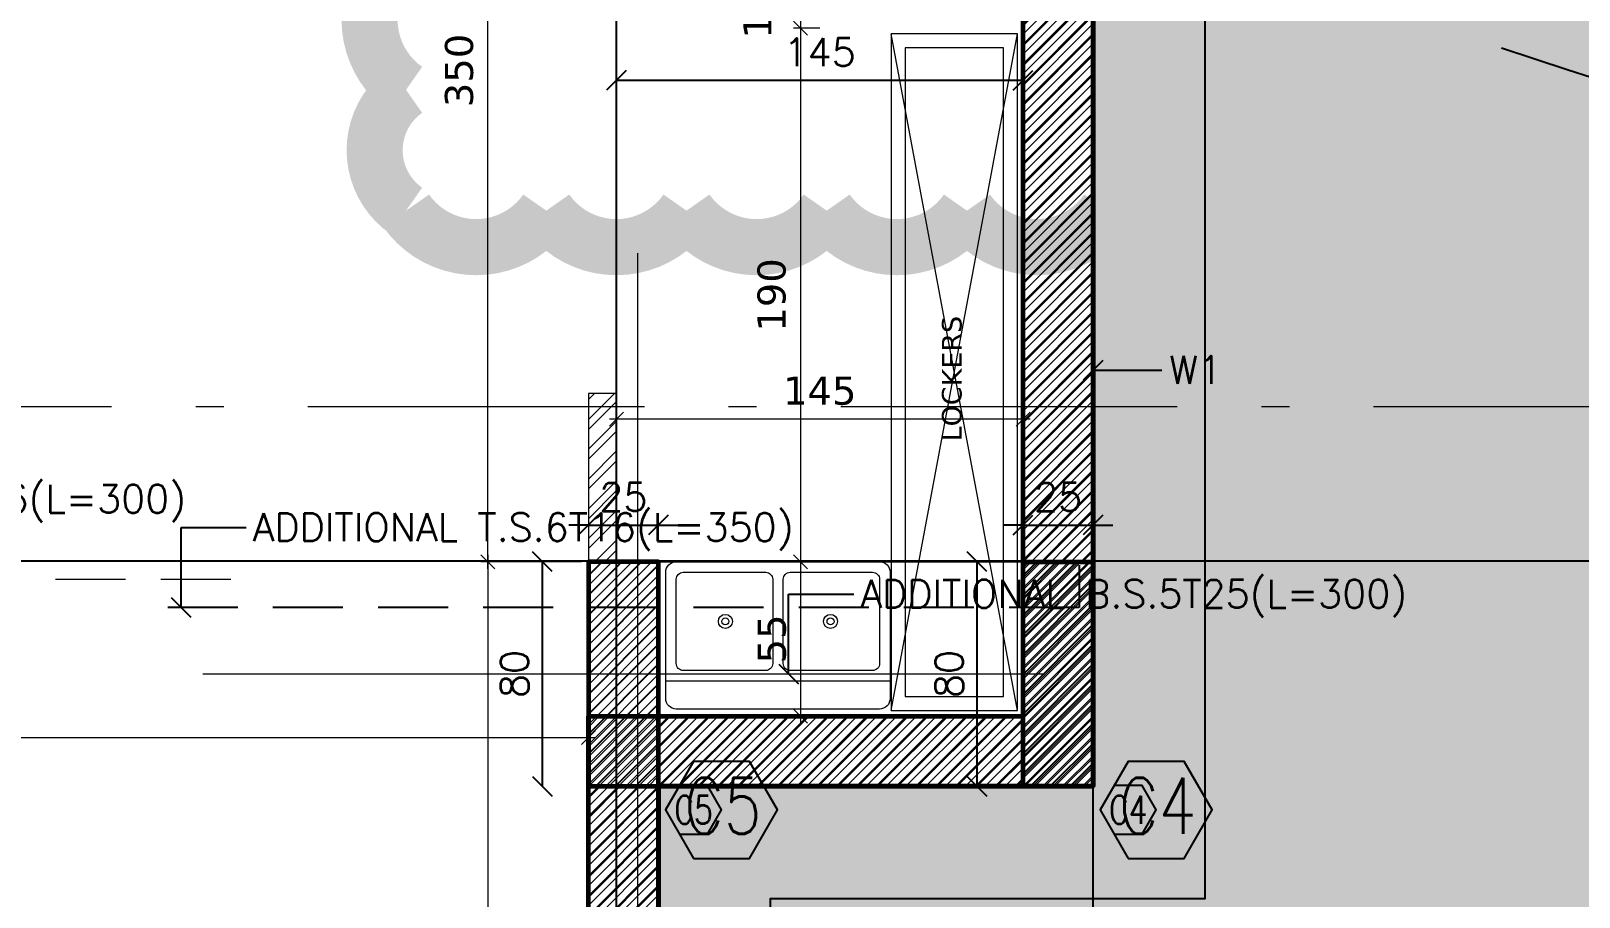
# Model space of a CAD drawing. Header units: inches. Extents: x -48 to 777, y -156 to 510.
# Drawn here: x 603.34 to 608.86, y 241.66 to 244.75 of the extents above; entities that cross this region are included whole.
import ezdxf
from ezdxf.enums import TextEntityAlignment as Align

# ---------------------------------------------------------------- set-up
doc = ezdxf.new("R2010")
doc.units = ezdxf.units.IN
doc.header["$MEASUREMENT"] = 0
doc.set_wipeout_variables(frame=1)
doc.linetypes.add('ACAD_ISO10W100', pattern=[18, 12, -3, 0, -3])
doc.linetypes.add('HIDDEN', pattern=[0.375, 0.25, -0.125])
doc.layers.get('Defpoints').update_dxf_attribs({"lineweight": 5})
for name, color, linetype, lineweight in [('A-AXIS ST', 251, 'ACAD_ISO10W100', 5), ('A-DIM', 9, 'Continuous', 5), ('A-HIDDEN', 254, 'HIDDEN', 5), ('A-LEVELS', 139, 'Continuous', 20), ('A-LIMIT LOT', 235, 'ACAD_ISO10W100', 20), ('A-PILLARS', 1, 'Continuous', 60), ('A-SANITARY', 120, 'Continuous', 5), ('A-TEXT', 50, 'Continuous', 15), ('H-PILLARS', 61, 'Continuous', 5), ('H-WALLS', 51, 'Continuous', 5), ('modificat', 127, 'Continuous', 15), ('str-col-dimension', 6, 'Continuous', 50), ('str-raft-bottom', 1, 'Continuous', 5), ('str-raft-top', 1, 'Continuous', 5)]:
    doc.layers.add(name, color=color, linetype=linetype, lineweight=lineweight)
doc.layers.add('HH-DARK GREY', color=7, linetype='Continuous', lineweight=5, true_color=0x404040)
for name, color, linetype in [('Str-Axes', 8, 'Continuous'), ('str-basement2', 5, 'Continuous'), ('str-col-hatch', 8, 'Continuous'), ('str-COL-TAG-100', 1, 'Continuous'), ('str-COL-TAG-50', 7, 'Continuous'), ('str-columns', 3, 'Continuous'), ('str-raft', 5, 'Continuous'), ('str-slab-top', 1, 'Continuous'), ('str-walls', 5, 'Continuous')]:
    doc.layers.add(name, color=color, linetype=linetype)
doc.styles.add('ROMAN', font='ROMANS.SHX')
doc.styles.add('ROMAND', font='verdana.ttf')
doc.styles.add('ROMANS', font='romans__.ttf', dxfattribs={"height": 0.14})
doc.dimstyles.new('M-1.50', dxfattribs={"dimtxt": 0.1, "dimasz": 0.05, "dimexe": 0.025, "dimexo": 0.025, "dimgap": 0.05, "dimtad": 1, "dimlfac": 100, "dimrnd": 0.5, "dimzin": 9, "dimdsep": 46, "dimtxsty": 'ROMAND', "dimblk": 'OBLIQUE', "dimcen": 1, "dimdle": 0.025, "dimclrd": 256, "dimclre": 256, "dimclrt": 2, "dimadec": 0, "dimazin": 0, "dimtfac": 0.666667, "dimtmove": 2, "dimatfit": 3, "dimfxl": 0.04, "dimtolj": 1, "dimtzin": 5, "dimlwd": -1, "dimlwe": -1, "dimarcsym": 0})
doc.dimstyles.new('structure', dxfattribs={"dimtxt": 0.1, "dimasz": 0.07, "dimexe": 0.18, "dimexo": 1, "dimgap": 0.05, "dimtad": 1, "dimdec": 1, "dimlfac": 100, "dimrnd": 0.5, "dimdsep": 46, "dimtxsty": 'ROMAN', "dimblk1": 'OBLIQUE', "dimblk2": 'OBLIQUE', "dimsah": 1, "dimcen": 0.009, "dimse1": 1, "dimse2": 1, "dimclrd": 4, "dimclre": 9, "dimclrt": 1, "dimadec": 0, "dimazin": 0, "dimtfac": 0.066667, "dimtdec": 1, "dimtix": 1, "dimtmove": 2, "dimatfit": 3, "dimldrblk": 'OBLIQUE', "dimfxl": 0.18, "dimtolj": 1, "dimarcsym": 0})

# ---------------------------------------------------------------- blocks, each defined once
blk = doc.blocks.new('_Oblique')
at = {"color": 0, "linetype": 'ByBlock', "lineweight": -2}
blk.add_line((-0.5, -0.5), (0.5, 0.5), dxfattribs=at)
blk = doc.blocks.new('*D414')
at = {"layer": 'A-DIM', "transparency": 16777216}
for p, q in [((605.3018, 242.8569), (604.9435, 242.8569)), ((604.9685, 242.8819), (604.9685, 228.8319)), ((605.3018, 228.8569), (604.9435, 228.8569))]:
    blk.add_line(p, q, dxfattribs=at)
at = {"layer": 'Defpoints', "color": 0, "transparency": 16777216}
for p in [(605.3268, 242.8569), (604.9685, 228.8569), (605.3268, 228.8569)]:
    blk.add_point(p, dxfattribs=at)
at = {"layer": 'A-DIM', "transparency": 16777216, "xscale": 0.05, "yscale": 0.05, "zscale": 0.05}
for p, rotation in [((604.9685, 242.8569), 90), ((604.9685, 228.8569), 270)]:
    blk.add_blockref('_Oblique', p, dxfattribs=dict(at, rotation=rotation))
at = {"layer": 'A-DIM', "color": 2, "transparency": 16777216, "insert": (604.8665, 235.8569), "char_height": 0.1, "attachment_point": 5, "rotation": 90, "style": 'ROMAND'}
blk.add_mtext('\\A1;1400', dxfattribs=at)
blk = doc.blocks.new('*D439')
at = {"layer": 'A-DIM', "transparency": 16777216}
for p, q in [((605.4268, 243.1819), (605.4268, 243.3895)), ((606.8768, 242.8819), (606.8768, 243.3895)), ((606.9018, 243.3645), (605.4018, 243.3645))]:
    blk.add_line(p, q, dxfattribs=at)
at = {"layer": 'Defpoints', "color": 0, "transparency": 16777216}
for p in [(605.4268, 243.3645), (605.4268, 243.1569), (606.8768, 242.8569)]:
    blk.add_point(p, dxfattribs=at)
at = {"layer": 'A-DIM', "transparency": 16777216, "xscale": 0.05, "yscale": 0.05, "zscale": 0.05, "rotation": 180}
blk.add_blockref('_Oblique', (605.4268, 243.3645), dxfattribs=at)
at = {"layer": 'A-DIM', "transparency": 16777216, "xscale": 0.05, "yscale": 0.05, "zscale": 0.05}
blk.add_blockref('_Oblique', (606.8768, 243.3645), dxfattribs=at)
at = {"layer": 'A-DIM', "color": 2, "transparency": 16777216, "insert": (606.1518, 243.4657), "char_height": 0.1, "attachment_point": 5, "style": 'ROMAND'}
blk.add_mtext('\\A1;145', dxfattribs=at)
blk = doc.blocks.new('LOT 688  TOPOGRAPHIC PLAN')
at = {"layer": 'A-LEVELS', "linetype": 'Continuous'}
blk.add_lwpolyline([(-315976.33391, -27911.15073), (-315976.05686, -27911.14126), (-315975.76695, -27911.17638), (-315974.54739, -27911.42916), (-315973.94458, -27911.41766), (-315973.35501, -27911.29364), (-315972.19755, -27910.89256), (-315971.62067, -27910.70773), (-315971.03901, -27910.59488), (-315970.44815, -27910.59939), (-315969.84858, -27910.71402), (-315969.24898, -27910.84433), (-315968.65878, -27910.8877), (-315968.37015, -27910.84475), (-315968.08543, -27910.75565), (-315967.50844, -27910.56673), (-315966.36561, -27910.21319), (-315965.846, -27909.96082), (-315965.35312, -27909.6427)], dxfattribs=at)
at = {"linetype": 'Continuous'}
blk.add_wipeout([(-315996.80172, -27893.57917), (-315969.32038, -27896.23659), (-315969.32038, -27930.53073), (-315964.08799, -27936.87852), (-315964.6636, -27941.43051), (-315970.22923, -27937.16678), (-315985.1164, -27950.2257)], dxfattribs=at).dxf.layer = 'A-LIMIT LOT'
at = {"layer": 'A-HIDDEN', "linetype": 'ACAD_ISO10W100', "ltscale": 0.05}
blk.add_lwpolyline([(-315992.30527, -27900.52725), (-315983.21966, -27944.57125), (-315970.69258, -27933.58259), (-315972.32038, -27931.60779), (-315972.32038, -27902.3323)], close=True, dxfattribs=at)
blk = doc.blocks.new('*D987')
at = {"layer": 'A-DIM', "transparency": 16777216}
for p, q in [((604.9685, 242.8319), (604.9685, 246.3834)), ((605.1518, 246.3584), (604.9435, 246.3584)), ((605.3018, 242.8569), (604.9435, 242.8569))]:
    blk.add_line(p, q, dxfattribs=at)
at = {"layer": 'Defpoints', "color": 0, "transparency": 16777216}
for p in [(604.9685, 246.3584), (605.1768, 246.3584), (605.3268, 242.8569)]:
    blk.add_point(p, dxfattribs=at)
at = {"layer": 'A-DIM', "transparency": 16777216, "xscale": 0.05, "yscale": 0.05, "zscale": 0.05}
for p, rotation in [((604.9685, 246.3584), 90), ((604.9685, 242.8569), 270)]:
    blk.add_blockref('_Oblique', p, dxfattribs=dict(at, rotation=rotation))
at = {"layer": 'A-DIM', "color": 2, "transparency": 16777216, "insert": (604.8664, 244.6077), "char_height": 0.1, "attachment_point": 5, "rotation": 90, "style": 'ROMAND'}
blk.add_mtext('\\A1;350', dxfattribs=at)
blk = doc.blocks.new('*D993')
at = {"layer": 'A-DIM', "transparency": 16777216}
for p, q in [((600.1768, 242.6319), (600.1768, 242.2055)), ((605.3268, 242.2819), (605.3268, 242.2055)), ((600.1518, 242.2305), (605.3518, 242.2305))]:
    blk.add_line(p, q, dxfattribs=at)
at = {"layer": 'Defpoints', "color": 0, "transparency": 16777216}
for p in [(600.1768, 242.6569), (605.3268, 242.3069), (605.3268, 242.2305)]:
    blk.add_point(p, dxfattribs=at)
at = {"layer": 'A-DIM', "transparency": 16777216, "xscale": 0.05, "yscale": 0.05, "zscale": 0.05, "rotation": 180}
blk.add_blockref('_Oblique', (600.1768, 242.2305), dxfattribs=at)
at = {"layer": 'A-DIM', "transparency": 16777216, "xscale": 0.05, "yscale": 0.05, "zscale": 0.05}
blk.add_blockref('_Oblique', (605.3268, 242.2305), dxfattribs=at)
at = {"layer": 'A-DIM', "color": 2, "transparency": 16777216, "insert": (602.7518, 242.3317), "char_height": 0.1, "attachment_point": 5, "style": 'ROMAND'}
blk.add_mtext('\\A1;515', dxfattribs=at)
blk = doc.blocks.new('gchxfd')
blk.add_line((330.5257, -18.6103), (330.5257, -17.8103))
for points in [[(330.4632, -18.6103, -0.414214), (330.4257, -18.5728), (330.4257, -17.8478, -0.414214), (330.4632, -17.8103), (330.9132, -17.8103, -0.414214), (330.9507, -17.8478), (330.9507, -18.5728, -0.414214), (330.9132, -18.6103)], [(330.5882, -18.1916, -0.414214), (330.5632, -18.1666), (330.5632, -17.8728, -0.414214), (330.5882, -17.8478), (330.8882, -17.8478, -0.414214), (330.9132, -17.8728), (330.9132, -18.1666, -0.414214), (330.8882, -18.1916)], [(330.7132, -18.0228, -1), (330.7632, -18.0228, -1)], [(330.7257, -18.0228, -1), (330.7507, -18.0228, -1)], [(330.5882, -18.5728, -0.414214), (330.5632, -18.5478), (330.5632, -18.2541, -0.414214), (330.5882, -18.2291), (330.8882, -18.2291, -0.414214), (330.9132, -18.2541), (330.9132, -18.5478, -0.414214), (330.8882, -18.5728)], [(330.7132, -18.3978, -1), (330.7632, -18.3978, -1)], [(330.7257, -18.3978, -1), (330.7507, -18.3978, -1)]]:
    blk.add_lwpolyline(points, format="xyb", close=True)
blk = doc.blocks.new('*D1096')
at = {"layer": 'A-DIM', "transparency": 16777216}
for p, q in [((606.0829, 244.8584), (606.0829, 244.9084)), ((606.1718, 244.8584), (606.0579, 244.8584)), ((606.0829, 244.8584), (606.0829, 244.7584)), ((606.1518, 244.7584), (606.0579, 244.7584)), ((606.0829, 244.7584), (606.0829, 244.7084))]:
    blk.add_line(p, q, dxfattribs=at)
at = {"layer": 'Defpoints', "color": 0, "transparency": 16777216}
for p in [(606.1968, 244.8584), (606.0829, 244.7584), (606.1768, 244.7584)]:
    blk.add_point(p, dxfattribs=at)
at = {"layer": 'A-DIM', "transparency": 16777216, "xscale": 0.05, "yscale": 0.05, "zscale": 0.05}
for p, rotation in [((606.0829, 244.8584), 270), ((606.0829, 244.7584), 90)]:
    blk.add_blockref('_Oblique', p, dxfattribs=dict(at, rotation=rotation))
at = {"layer": 'A-DIM', "color": 2, "transparency": 16777216, "insert": (605.9308, 244.8084), "char_height": 0.1, "attachment_point": 5, "rotation": 90, "style": 'ROMAND'}
blk.add_mtext('\\A1;10', dxfattribs=at)
blk = doc.blocks.new('*D1097')
at = {"layer": 'A-DIM', "transparency": 16777216}
for p, q in [((606.0829, 244.7834), (606.0829, 242.8319)), ((606.1518, 244.7584), (606.0579, 244.7584)), ((606.1562, 242.8569), (606.0579, 242.8569))]:
    blk.add_line(p, q, dxfattribs=at)
at = {"layer": 'Defpoints', "color": 0, "transparency": 16777216}
for p in [(606.1768, 244.7584), (606.0829, 242.8569), (606.1812, 242.8569)]:
    blk.add_point(p, dxfattribs=at)
at = {"layer": 'A-DIM', "transparency": 16777216, "xscale": 0.05, "yscale": 0.05, "zscale": 0.05}
for p, rotation in [((606.0829, 244.7584), 90), ((606.0829, 242.8569), 270)]:
    blk.add_blockref('_Oblique', p, dxfattribs=dict(at, rotation=rotation))
at = {"layer": 'A-DIM', "color": 2, "transparency": 16777216, "insert": (605.9808, 243.8077), "char_height": 0.1, "attachment_point": 5, "rotation": 90, "style": 'ROMAND'}
blk.add_mtext('\\A1;190', dxfattribs=at)
blk = doc.blocks.new('*D1098')
at = {"layer": 'A-DIM', "transparency": 16777216}
for p, q in [((606.1562, 242.8569), (606.0579, 242.8569)), ((606.0829, 242.8819), (606.0829, 242.2819)), ((606.146, 242.3069), (606.0579, 242.3069))]:
    blk.add_line(p, q, dxfattribs=at)
at = {"layer": 'Defpoints', "color": 0, "transparency": 16777216}
for p in [(606.1812, 242.8569), (606.0829, 242.3069), (606.171, 242.3069)]:
    blk.add_point(p, dxfattribs=at)
at = {"layer": 'A-DIM', "transparency": 16777216, "xscale": 0.05, "yscale": 0.05, "zscale": 0.05}
for p, rotation in [((606.0829, 242.8569), 90), ((606.0829, 242.3069), 270)]:
    blk.add_blockref('_Oblique', p, dxfattribs=dict(at, rotation=rotation))
at = {"layer": 'A-DIM', "color": 2, "transparency": 16777216, "insert": (605.9819, 242.5819), "char_height": 0.1, "attachment_point": 5, "rotation": 90, "style": 'ROMAND'}
blk.add_mtext('\\A1;55', dxfattribs=at)
blk = doc.blocks.new('tags')
at = {"layer": 'str-COL-TAG-100', "color": 2}
blk.add_lwpolyline([(0.125, -0.2616), (0.325, -0.2616), (0.425, -0.0884), (0.325, 0.0848), (0.125, 0.0848), (0.025, -0.0884)], close=True, dxfattribs=at)
at = {"layer": 'str-COL-TAG-50', "color": 2}
blk.add_lwpolyline([(0.075, -0.175), (0.175, -0.175), (0.225, -0.0884), (0.175, -0.0018), (0.075, -0.0018), (0.025, -0.0884)], close=True, dxfattribs=at)
at = {"layer": 'str-COL-TAG-100', "color": 1, "style": 'ROMANS', "width": 0.699426}
blk.add_attdef('NUMBER', text='', height=0.2, dxfattribs=at).set_placement((0.0918, -0.1741), (0.3679, -0.1741), align=Align.FIT)
at = {"layer": 'str-COL-TAG-50', "color": 1, "style": 'ROMANS', "width": 0.697102}
blk.add_attdef('NUMBER', text='', height=0.1, dxfattribs=at).set_placement((0.0562, -0.1375), (0.1938, -0.1375), align=Align.FIT)
blk = doc.blocks.new('*D1419')
at = {"layer": 'Defpoints', "color": 0, "transparency": 16777216}
for p in [(605.4268, 244.8584), (606.8768, 244.8584), (606.8768, 244.5731)]:
    blk.add_point(p, dxfattribs=at)
at = {"layer": 'str-raft', "color": 4, "lineweight": -2, "transparency": 16777216}
blk.add_line((605.4268, 244.5731), (606.8768, 244.5731), dxfattribs=at)
at = {"layer": 'str-raft', "color": 4, "lineweight": -2, "transparency": 16777216, "xscale": 0.07, "yscale": 0.07, "zscale": 0.07, "rotation": 180}
blk.add_blockref('_Oblique', (605.4268, 244.5731), dxfattribs=at)
at = {"layer": 'str-raft', "color": 4, "lineweight": -2, "transparency": 16777216, "xscale": 0.07, "yscale": 0.07, "zscale": 0.07}
blk.add_blockref('_Oblique', (606.8768, 244.5731), dxfattribs=at)
at = {"layer": 'str-raft', "color": 1, "transparency": 16777216, "insert": (606.1518, 244.6731), "char_height": 0.1, "attachment_point": 5, "style": 'ROMAN'}
blk.add_mtext('\\A1;145', dxfattribs=at)
blk = doc.blocks.new('*D1501')
at = {"layer": 'Defpoints', "color": 0, "transparency": 16777216}
for p in [(605.1631, 242.8569), (605.3268, 242.8569), (605.3268, 242.0569)]:
    blk.add_point(p, dxfattribs=at)
at = {"layer": 'str-col-dimension', "color": 4, "lineweight": -2, "transparency": 16777216}
blk.add_line((605.1631, 242.0569), (605.1631, 242.8569), dxfattribs=at)
at = {"layer": 'str-col-dimension', "color": 4, "lineweight": -2, "transparency": 16777216, "xscale": 0.07, "yscale": 0.07, "zscale": 0.07}
for p, rotation in [((605.1631, 242.8569), 90), ((605.1631, 242.0569), 270)]:
    blk.add_blockref('_Oblique', p, dxfattribs=dict(at, rotation=rotation))
at = {"layer": 'str-col-dimension', "color": 1, "transparency": 16777216, "insert": (605.0631, 242.4569), "char_height": 0.1, "attachment_point": 5, "rotation": 90, "style": 'ROMAN'}
blk.add_mtext('\\A1;80', dxfattribs=at)
blk = doc.blocks.new('*D1502')
at = {"layer": 'Defpoints', "color": 0, "transparency": 16777216}
for p in [(605.5768, 242.9877), (605.3268, 242.8569), (605.5768, 242.8569)]:
    blk.add_point(p, dxfattribs=at)
at = {"layer": 'str-col-dimension', "color": 4, "lineweight": -2, "transparency": 16777216}
for p, q in [((605.3268, 242.9877), (605.2568, 242.9877)), ((605.3268, 242.9877), (605.5768, 242.9877)), ((605.5768, 242.9877), (605.6468, 242.9877))]:
    blk.add_line(p, q, dxfattribs=at)
at = {"layer": 'str-col-dimension', "color": 4, "lineweight": -2, "transparency": 16777216, "xscale": 0.07, "yscale": 0.07, "zscale": 0.07}
blk.add_blockref('_Oblique', (605.3268, 242.9877), dxfattribs=at)
at = {"layer": 'str-col-dimension', "color": 4, "lineweight": -2, "transparency": 16777216, "xscale": 0.07, "yscale": 0.07, "zscale": 0.07, "rotation": 180}
blk.add_blockref('_Oblique', (605.5768, 242.9877), dxfattribs=at)
at = {"layer": 'str-col-dimension', "color": 1, "transparency": 16777216, "insert": (605.4518, 243.0877), "char_height": 0.1, "attachment_point": 5, "style": 'ROMAN'}
blk.add_mtext('\\A1;25', dxfattribs=at)
blk = doc.blocks.new('*D1503')
at = {"layer": 'Defpoints', "color": 0, "transparency": 16777216}
for p in [(606.7131, 242.8569), (606.8768, 242.8569), (606.8768, 242.0569)]:
    blk.add_point(p, dxfattribs=at)
at = {"layer": 'str-col-dimension', "color": 4, "lineweight": -2, "transparency": 16777216}
blk.add_line((606.7131, 242.0569), (606.7131, 242.8569), dxfattribs=at)
at = {"layer": 'str-col-dimension', "color": 4, "lineweight": -2, "transparency": 16777216, "xscale": 0.07, "yscale": 0.07, "zscale": 0.07}
for p, rotation in [((606.7131, 242.8569), 90), ((606.7131, 242.0569), 270)]:
    blk.add_blockref('_Oblique', p, dxfattribs=dict(at, rotation=rotation))
at = {"layer": 'str-col-dimension', "color": 1, "transparency": 16777216, "insert": (606.6131, 242.4569), "char_height": 0.1, "attachment_point": 5, "rotation": 90, "style": 'ROMAN'}
blk.add_mtext('\\A1;80', dxfattribs=at)
blk = doc.blocks.new('*D1504')
at = {"layer": 'Defpoints', "color": 0, "transparency": 16777216}
for p in [(607.1268, 242.9877), (606.8768, 242.8569), (607.1268, 242.8569)]:
    blk.add_point(p, dxfattribs=at)
at = {"layer": 'str-col-dimension', "color": 4, "lineweight": -2, "transparency": 16777216}
for p, q in [((606.8768, 242.9877), (606.8068, 242.9877)), ((606.8768, 242.9877), (607.1268, 242.9877)), ((607.1268, 242.9877), (607.1968, 242.9877))]:
    blk.add_line(p, q, dxfattribs=at)
at = {"layer": 'str-col-dimension', "color": 4, "lineweight": -2, "transparency": 16777216, "xscale": 0.07, "yscale": 0.07, "zscale": 0.07}
blk.add_blockref('_Oblique', (606.8768, 242.9877), dxfattribs=at)
at = {"layer": 'str-col-dimension', "color": 4, "lineweight": -2, "transparency": 16777216, "xscale": 0.07, "yscale": 0.07, "zscale": 0.07, "rotation": 180}
blk.add_blockref('_Oblique', (607.1268, 242.9877), dxfattribs=at)
at = {"layer": 'str-col-dimension', "color": 1, "transparency": 16777216, "insert": (607.0018, 243.0877), "char_height": 0.1, "attachment_point": 5, "style": 'ROMAN'}
blk.add_mtext('\\A1;25', dxfattribs=at)

msp = doc.modelspace()

# ---------------------------------------------------------------- block references
at = {"layer": 'A-TEXT'}
msp.add_blockref('LOT 688  TOPOGRAPHIC PLAN', (316579.44716, 28156.10823), dxfattribs=at)

# ---------------------------------------------------------------- next in the draw order: hatches: boundary and pattern name
at = {"layer": 'H-PILLARS'}
h = msp.add_hatch(dxfattribs=at)
h.set_pattern_fill('ANSI31', color=256, scale=0.2, angle=90)
h.set_pattern_definition([(135, (-143.491753, -76.210882), (-0.0176776695, -0.0176776695), [])])
edge = h.paths.add_edge_path()
edge.add_line((600.92678, 228.60688), (600.92678, 228.15688))
edge.add_arc((604.37678, 228.15688), 3.45, 180, 270)
edge.add_line((604.37678, 224.70688), (610.77962, 224.70688))
edge.add_line((610.77962, 224.70688), (610.07678, 225.55955))
edge.add_line((610.07678, 225.55955), (610.07678, 259.87647))
edge.add_line((610.07678, 259.87647), (609.87678, 259.89581))
edge.add_line((609.87678, 259.89581), (609.87678, 225.48774))
edge.add_line((609.87678, 225.48774), (610.35557, 224.90688))
edge.add_line((610.35557, 224.90688), (604.37678, 224.90688))
edge.add_arc((604.37678, 228.15688), 3.25, 180, 270, ccw=False)
edge.add_line((601.12678, 228.15688), (601.12678, 228.60688))
edge.add_line((601.12678, 228.60688), (600.92678, 228.60688))
h = msp.add_hatch(dxfattribs=at)
h.set_pattern_fill('ANSI31', color=256, scale=0.2)
h.set_pattern_definition([(45, (0, 99), (-0.0176776695, 0.0176776695), [])])
h.paths.add_polyline_path([(599.57678, 253.80843), (599.57678, 254.05836), (603.57678, 254.05836), (603.57678, 253.90847), (605.42678, 253.90827), (605.42678, 246.60861), (607.12678, 246.60861), (607.12678, 242.05688), (605.57678, 242.05688), (605.57678, 228.60688), (600.92678, 228.60688), (600.92678, 228.85688), (605.32678, 228.85688), (605.32678, 242.30688), (606.87678, 242.30688), (606.87678, 246.35845), (605.17678, 246.35845), (605.17685, 253.65849), (603.32679, 253.65851), (603.32678, 253.80842)])
at = {"layer": 'H-PILLARS', "linetype": 'Continuous'}
h = msp.add_hatch(dxfattribs=at)
h.set_pattern_fill('ANSI31', color=256, scale=0.2)
h.set_pattern_definition([(45, (47.470193, -70.60263), (-0.0176776695, 0.0176776695), [])])
h.paths.add_polyline_path([(605.32678, 242.05688), (605.57678, 242.05688), (605.57678, 242.85688), (605.32678, 242.85688)])
h = msp.add_hatch(dxfattribs=at)
h.set_pattern_fill('ANSI31', color=256, scale=0.2)
h.set_pattern_definition([(45, (61.508247, -70.60263), (-0.0176776695, 0.0176776695), [])])
h.paths.add_polyline_path([(607.12678, 242.05688), (606.87678, 242.05688), (606.87678, 242.85688), (607.12678, 242.85688)])
at = {"layer": 'H-WALLS'}
h = msp.add_hatch(dxfattribs=at)
h.set_pattern_fill('ANSI32', color=256, scale=0.2)
h.set_pattern_definition([(45, (0, 99), (-0.053033009, 0.053033009), []), (45, (0.035355, 99), (-0.053033009, 0.053033009), [])])
h.paths.add_polyline_path([(605.42678, 243.45688), (605.32678, 243.45688), (605.32678, 242.85688), (605.42678, 242.85688)])
at = {"layer": 'HH-DARK GREY'}
h = msp.add_hatch(dxfattribs=at)
h.set_pattern_fill('EARTH', color=256, scale=2)
h.set_pattern_definition([(0, (-242.49175, -75.7109), (0.5, 0.5), [0.5, -0.5]), (0, (-242.49175, -75.5234), (0.5, 0.5), [0.5, -0.5]), (0, (-242.49175, -75.3359), (0.5, 0.5), [0.5, -0.5]), (90, (-242.42925, -75.2734), (-0.5, 0.5), [0.5, -0.5]), (90, (-242.24175, -75.2734), (-0.5, 0.5), [0.5, -0.5]), (90, (-242.05425, -75.2734), (-0.5, 0.5), [0.5, -0.5])])
edge = h.paths.add_edge_path()
edge.add_line((589.47678, 254.05845), (589.47678, 247.30845))
edge.add_line((589.47678, 247.30845), (589.97678, 247.30845))
edge.add_line((589.97678, 247.30845), (589.97678, 242.05688))
edge.add_line((589.97678, 242.05688), (592.77678, 242.05688))
edge.add_line((592.77678, 242.05688), (592.77678, 228.60688))
edge.add_line((592.77678, 228.60688), (597.22678, 228.60688))
edge.add_line((597.22678, 228.60688), (597.22678, 224.90688))
edge.add_line((597.22678, 224.90688), (590.66159, 224.90688))
edge.add_line((590.66159, 224.90688), (582.9059, 262.50387))
edge.add_line((582.9059, 262.50387), (609.87678, 259.89581))
edge.add_line((609.87678, 259.89581), (609.87678, 225.48774))
edge.add_line((609.87678, 225.48774), (610.35557, 224.90688))
edge.add_line((610.35557, 224.90688), (604.37678, 224.90688))
edge.add_arc((604.37678, 228.15688), 3.25, 180, 270, ccw=False)
edge.add_line((601.12678, 228.15688), (601.12678, 228.60688))
edge.add_line((601.12678, 228.60688), (605.57678, 228.60688))
edge.add_line((605.57678, 228.60688), (605.57678, 242.05688))
edge.add_line((605.57678, 242.05688), (607.12678, 242.05688))
edge.add_line((607.12678, 242.05688), (607.12678, 246.60861))
edge.add_line((607.12678, 246.60861), (605.42678, 246.60861))
edge.add_line((605.42678, 246.60861), (605.4268, 253.65849))
edge.add_line((605.4268, 253.65849), (606.67686, 253.65849))
edge.add_line((606.67686, 253.65849), (606.6768, 257.80831))
edge.add_line((606.6768, 257.80831), (589.47678, 257.80848))
edge.add_line((589.47678, 257.80848), (589.47671, 254.08973))
edge.add_line((589.47671, 254.08973), (589.47678, 254.05845))
at = {"layer": 'str-col-hatch'}
h = msp.add_hatch(dxfattribs=at)
h.set_pattern_fill('ANSI31', color=256, scale=0.4)
h.set_pattern_definition([(45, (-90.80302, 191.347635), (-0.035355339, 0.035355339), [])])
h.paths.add_polyline_path([(605.32678, 242.85688), (605.32678, 242.05688), (605.57678, 242.05688), (605.57678, 242.85688)])
h = msp.add_hatch(dxfattribs=at)
h.set_pattern_fill('ANSI31', color=256, scale=0.4)
h.set_pattern_definition([(45, (-89.25302, 191.347635), (-0.035355339, 0.035355339), [])])
h.paths.add_polyline_path([(606.87678, 242.85688), (606.87678, 242.05688), (607.12678, 242.05688), (607.12678, 242.85688)])
at = {"layer": 'str-walls'}
h = msp.add_hatch(dxfattribs=at)
h.set_pattern_fill('ANSI31', color=8, scale=0.4)
h.paths.add_polyline_path([(604.77678, 228.60688), (604.77678, 228.85688), (601.72678, 228.85688), (601.72678, 228.60688)])
h.paths.add_polyline_path([(605.57678, 233.65688), (605.32678, 233.65688), (605.32678, 228.85688), (605.57678, 228.85688)])
h.paths.add_polyline_path([(605.57678, 239.05688), (605.32678, 239.05688), (605.32678, 234.45688), (605.57678, 234.45688)])
h.paths.add_polyline_path([(605.57678, 239.85688), (605.57678, 242.05688), (605.32678, 242.05688), (605.32678, 239.85688)])
h.paths.add_polyline_path([(606.87678, 242.05688), (606.87678, 242.30688), (605.57678, 242.30688), (605.57678, 242.05688)])
h.paths.add_polyline_path([(607.12678, 245.80861), (606.87678, 245.80861), (606.87678, 242.85688), (607.12678, 242.85688)])
h.paths.add_polyline_path([(605.42678, 246.60861), (605.42678, 246.35845), (606.87678, 246.35845), (606.87678, 246.60861)])
h.paths.add_polyline_path([(605.42678, 251.40855), (605.17683, 251.40855), (605.17679, 247.55845), (605.42678, 247.55845)])
h.paths.add_polyline_path([(605.42678, 253.25831), (605.17685, 253.25831), (605.17684, 252.20855), (605.42678, 252.20855)])
h.paths.add_polyline_path([(603.32678, 254.05831), (603.32678, 253.80845), (602.52678, 253.80845), (602.52678, 254.05832), (599.57678, 254.05836), (599.57678, 253.80843), (603.32678, 253.80842), (603.32679, 253.65851), (605.17679, 253.65849), (605.17679, 253.9083), (603.57678, 253.90847), (603.56644, 254.05831)])

# ---------------------------------------------------------------- next in the draw order: linework, layer by layer
at = {"color": 6, "const_width": 0.2}
msp.add_lwpolyline([(604.67678, 245.03873, 0.5205671), (604.67678, 244.53873, 0.5205671), (604.67678, 244.10818, 0.5205671), (605.17678, 244.10818, 0.5205671), (605.67678, 244.10818, 0.5205671), (606.17678, 244.10818, 0.5205671), (606.67678, 244.10818, 0.5205671), (607.17678, 244.10818, 0.5205671), (607.67678, 244.10818, 0.5205671), (608.17678, 244.10818, 0.5205671), (608.48698, 244.29798, 0.5205671), (608.48698, 244.79798, 0.5205671), (608.48698, 245.29798, 0.5205671)], format="xyb", dxfattribs=at)
at = {"color": 6}
msp.add_arc((621.87994, 284.75268), 42.21337, 251.639555, 334.628693, dxfattribs=at)
at = {"layer": 'A-AXIS ST', "ltscale": 0.1}
for p, q in [((605.42678, 221.25688), (605.42678, 260.35831)), ((607.12678, 221.25688), (607.12678, 260.35831)), ((613.12678, 243.40845), (583.32678, 243.40845))]:
    msp.add_line(p, q, dxfattribs=at)
at = {"layer": 'A-DIM'}
msp.add_lwpolyline([(605.42678, 243.45688), (605.32678, 243.45688), (605.32678, 242.85688), (605.42678, 242.85688)], close=True, dxfattribs=at)
at = {"layer": 'A-PILLARS'}
msp.add_lwpolyline([(609.87678, 259.89581), (609.87678, 225.48774), (610.35557, 224.90688), (604.37678, 224.90688, -0.4142136), (601.12678, 228.15688), (601.12678, 228.60688), (605.57678, 228.60688), (605.57678, 242.05688), (607.12678, 242.05688), (607.12678, 246.60861), (605.42678, 246.60861), (605.4268, 253.65849), (606.67686, 253.65849), (606.6768, 257.80831)], format="xyb", dxfattribs=at)
for points in [[(599.57678, 253.80843), (599.57678, 254.05836), (603.57678, 254.05836), (603.57678, 253.90847), (605.42678, 253.90827), (605.42678, 246.60861), (607.12678, 246.60861), (607.12678, 242.05688), (605.57678, 242.05688), (605.57678, 228.60688), (600.92678, 228.60688), (600.92678, 228.85688), (605.32678, 228.85688), (605.32678, 242.30688), (606.87678, 242.30688), (606.87678, 246.35845), (605.17678, 246.35845), (605.17685, 253.65849), (603.32679, 253.65851), (603.32678, 253.80842)], [(605.32678, 242.05688), (605.57678, 242.05688), (605.57678, 242.85688), (605.32678, 242.85688)], [(607.12678, 242.05688), (606.87678, 242.05688), (606.87678, 242.85688), (607.12678, 242.85688)]]:
    msp.add_lwpolyline(points, close=True, dxfattribs=at)
at = {"layer": 'A-SANITARY'}
msp.add_lwpolyline([(605.57678, 242.85688), (606.87678, 242.85688), (606.87678, 242.30688), (605.57678, 242.30688)], close=True, dxfattribs=at)
at = {"layer": 'HH-DARK GREY'}
msp.add_lwpolyline([(605.57678, 242.05688), (607.12678, 242.05688), (607.12678, 246.60861), (605.42678, 246.60861), (605.4268, 253.80845), (605.4268, 253.80845), (605.4268, 254.05845), (589.47678, 254.05845), (589.47678, 247.30845), (589.97678, 247.30845), (589.97678, 242.05688), (592.77678, 242.05688), (592.77678, 228.60688), (597.22678, 228.60688), (597.47678, 228.60688), (597.47678, 225.95688), (601.65465, 225.95688, -0.1715835), (600.87678, 228.15688), (600.87678, 228.60688), (601.12678, 228.60688), (605.57678, 228.60688)], format="xyb", close=True, dxfattribs=at)
msp.add_lwpolyline([(597.17682, 253.80831), (589.72663, 253.80831), (589.72665, 247.55845), (590.22678, 247.55845), (590.22678, 242.30688), (593.02678, 242.30688), (593.02678, 228.85688), (605.32678, 228.85688), (605.32678, 242.30688), (606.87678, 242.30688), (606.87678, 246.35845), (605.17678, 246.35845), (605.17679, 247.35847), (600.81679, 247.35847), (600.81678, 247.35849), (600.17678, 247.35849), (600.17678, 242.65688), (596.17679, 242.65688), (596.17677, 247.55845), (597.17682, 247.55845)], close=True, dxfattribs=at)
at = {"layer": 'modificat'}
for p, q in [((606.85678, 242.32688), (606.40678, 244.73845)), ((606.40678, 242.32688), (606.85678, 244.73845))]:
    msp.add_line(p, q, dxfattribs=at)
for points in [[(606.40678, 242.32688), (606.85678, 242.32688), (606.85678, 244.73845), (606.40678, 244.73845)], [(606.45678, 242.37688), (606.80678, 242.37688), (606.80678, 244.68845), (606.45678, 244.68845)]]:
    msp.add_lwpolyline(points, close=True, dxfattribs=at)
at = {"layer": 'Str-Axes', "ltscale": 0.1}
for p, q in [((605.42678, 221.25688), (605.42678, 260.35831)), ((607.12678, 221.25688), (607.12678, 260.35831)), ((611.62657, 242.85845), (583.32678, 242.85845))]:
    msp.add_line(p, q, dxfattribs=at)
at = {"layer": 'str-basement2'}
msp.add_lwpolyline([(589.47678, 257.80848), (589.47678, 247.30845), (589.97678, 247.30845), (589.97678, 242.05688), (592.77678, 242.05688), (592.77678, 228.60688), (605.57678, 228.60688), (605.57678, 242.05688), (607.12678, 242.05688), (607.12678, 246.60861), (605.42678, 246.60862), (605.4268, 253.65849), (606.67686, 253.65849), (606.6768, 257.80831)], close=True, dxfattribs=at)
msp.add_lwpolyline([(606.67689, 253.26855), (605.4268, 253.26855), (605.42678, 246.60862), (607.12678, 246.60861), (607.12678, 242.05688), (605.57678, 242.05688), (605.57678, 240.9073), (609.12678, 240.9073), (609.12678, 253.26855), (610.07675, 253.26855), (610.07675, 257.80831), (606.67686, 257.80831), (606.67686, 253.26855), (606.67689, 253.26855)], dxfattribs=at)
at = {"layer": 'str-columns'}
for points in [[(605.32678, 242.05688), (605.57678, 242.05688), (605.57678, 242.85688), (605.32678, 242.85688)], [(606.87678, 242.05688), (607.12678, 242.05688), (607.12678, 242.85688), (606.87678, 242.85688)]]:
    msp.add_lwpolyline(points, close=True, dxfattribs=at)
at = {"layer": 'str-raft'}
msp.add_lwpolyline([(589.07678, 258.20848), (589.07678, 246.90845), (589.57678, 246.90845), (589.57678, 241.65688), (592.37678, 241.65688), (592.37678, 228.20688), (605.97678, 228.20688), (605.97678, 241.65688), (607.52678, 241.65688), (607.52678, 247.00861), (605.82678, 247.00862), (605.8268, 253.25849), (607.07687, 253.25849), (607.07679, 258.2083)], close=True, dxfattribs=at)
at = {"layer": 'str-raft-bottom'}
for p, q in [((605.50331, 240.95688), (605.50331, 243.95688)), ((603.95178, 242.45688), (606.95178, 242.45688))]:
    msp.add_line(p, q, dxfattribs=at)
at = {"layer": 'str-raft-top', "linetype": 'HIDDEN'}
msp.add_line((601.17678, 242.79521), (604.17678, 242.79521), dxfattribs=at)
at = {"layer": 'str-slab-top', "linetype": 'HIDDEN'}
msp.add_lwpolyline([(607.07678, 242.84429), (607.07678, 242.69429), (603.72678, 242.69429)], dxfattribs=at)
at = {"layer": 'str-walls'}
msp.add_lwpolyline([(599.57678, 253.80843), (599.57678, 254.05836), (603.57678, 254.05836), (603.57678, 253.90847), (605.42678, 253.90827), (605.42678, 246.60861), (607.12678, 246.60861), (607.12678, 242.05688), (605.57678, 242.05688), (605.57678, 228.60688), (601.72678, 228.60688), (601.72678, 228.85688), (605.32678, 228.85688), (605.32678, 242.30688), (606.87678, 242.30688), (606.87678, 246.35845), (605.17678, 246.35845), (605.17685, 253.65849), (603.32679, 253.65851), (603.32678, 253.80842)], close=True, dxfattribs=at)

# ---------------------------------------------------------------- next in the draw order: block references
at = {"layer": 'A-SANITARY', "rotation": 89.99999999999997}
msp.add_blockref('gchxfd', (587.79251, -88.09383), dxfattribs=at)
at = {"layer": 'str-columns'}
ref = msp.add_blockref('tags', (605.57678, 242.06073), dxfattribs=at)
ref.add_attrib('NUMBER', 'C5', dxfattribs={"layer": 'str-COL-TAG-50', "color": 1, "height": 0.1, "style": 'ROMANS', "width": 0.63631}).set_placement((605.63297, 241.92323), (605.77056, 241.92323), align=Align.FIT)
ref.add_attrib('NUMBER', 'C5', dxfattribs={"layer": 'str-COL-TAG-100', "color": 1, "height": 0.2, "style": 'ROMANS', "width": 0.638431}).set_placement((605.66862, 241.88667), (605.94471, 241.88667), align=Align.FIT)
ref = msp.add_blockref('tags', (607.12678, 242.06073), dxfattribs=at)
ref.add_attrib('NUMBER', 'C4', dxfattribs={"layer": 'str-COL-TAG-50', "color": 1, "height": 0.1, "style": 'ROMANS', "width": 0.63631}).set_placement((607.18297, 241.92323), (607.32056, 241.92323), align=Align.FIT)
ref.add_attrib('NUMBER', 'C4', dxfattribs={"layer": 'str-COL-TAG-100', "color": 1, "height": 0.2, "style": 'ROMANS', "width": 0.638431}).set_placement((607.21862, 241.88667), (607.49471, 241.88667), align=Align.FIT)

# ---------------------------------------------------------------- next in the draw order: texts
at = {"layer": 'A-TEXT', "insert": (606.58762, 243.73311), "char_height": 0.07, "width": 0.7766314, "attachment_point": 3, "rotation": 90, "style": 'ROMAND'}
msp.add_mtext('LOCKERS', dxfattribs=at)
at = {"layer": 'str-columns', "color": 1, "style": 'ROMAN'}
msp.add_text('W1', height=0.1, dxfattribs=at).set_placement((607.39734, 243.49096))
at = {"layer": 'str-raft-bottom', "style": 'ROMAN'}
msp.add_text('ADDITIONAL B.S.5T25(L=300)', height=0.1, dxfattribs=at).set_placement((606.29631, 242.69268))
at = {"layer": 'str-raft-top', "style": 'ROMAN'}
msp.add_text('ADDITIONAL T.S.5T16(L=300)', height=0.1, dxfattribs=at).set_placement((601.96377, 243.03101))
at = {"layer": 'str-slab-top', "style": 'ROMAN'}
msp.add_text('ADDITIONAL T.S.6T16(L=350)', height=0.1, dxfattribs=at).set_placement((604.12967, 242.93009))

# ---------------------------------------------------------------- next in the draw order: dimensions: what is measured, and where the dimension line sits
at = {"layer": 'A-DIM'}
for base, p1, p2, picture, middle in [((604.96852, 246.35845), (605.32678, 242.85688), (605.17678, 246.35845), '*D987', (604.86644, 244.60767)), ((606.08289, 244.75845), (606.19678, 244.85845), (606.17678, 244.75845), '*D1096', (605.93085, 244.80845)), ((606.08289, 242.85688), (606.17678, 244.75845), (606.18119, 242.85688), '*D1097', (605.98085, 243.80767)), ((604.96852, 228.85688), (605.32678, 242.85688), (605.32678, 228.85688), '*D414', (604.86647, 235.85688)), ((606.08289, 242.30688), (606.18119, 242.85688), (606.17102, 242.30688), '*D1098', (605.98185, 242.58188))]:
    dim = msp.add_linear_dim(base=base, p1=p1, p2=p2, angle=90, dimstyle='M-1.50', dxfattribs=at)
    dim.commit()
    dim.dimension.update_dxf_attribs({"geometry": picture, "text_midpoint": middle})
for base, p1, p2, picture, middle in [((605.42678, 243.36447), (606.87678, 242.85688), (605.42678, 243.15688), '*D439', (606.15178, 243.46568)), ((605.32678, 242.23051), (600.17678, 242.65688), (605.32678, 242.30688), '*D993', (602.75178, 242.33172))]:
    dim = msp.add_linear_dim(base=base, p1=p1, p2=p2, dimstyle='M-1.50', dxfattribs=at)
    dim.commit()
    dim.dimension.update_dxf_attribs({"geometry": picture, "text_midpoint": middle})
at = {"layer": 'str-col-dimension'}
for p1, p2, distance, picture, middle in [((605.32678, 242.85688), (605.57678, 242.85688), 0.13078, '*D1502', (605.45178, 243.08766)), ((606.87678, 242.85688), (607.12678, 242.85688), 0.13078, '*D1504', (607.00178, 243.08766)), ((605.32678, 242.05688), (605.32678, 242.85688), 0.16372, '*D1501', (605.06305, 242.45688)), ((606.87678, 242.05688), (606.87678, 242.85688), 0.16372, '*D1503', (606.61305, 242.45688))]:
    dim = msp.add_aligned_dim(p1=p1, p2=p2, distance=distance, dimstyle='structure', dxfattribs=at)
    dim.commit()
    dim.dimension.update_dxf_attribs({"geometry": picture, "text_midpoint": middle})
at = {"layer": 'str-raft'}
dim = msp.add_aligned_dim(p1=(605.42678, 244.85845), p2=(606.87678, 244.85845), distance=-0.28533, dimstyle='structure', override={"dimfxl": 0.04}, dxfattribs=at)
dim.commit()
dim.dimension.update_dxf_attribs({"geometry": '*D1419', "text_midpoint": (606.15178, 244.67312)})

# ---------------------------------------------------------------- next in the draw order: leaders
at = {"layer": 'str-columns'}
msp.add_leader([(607.12678, 243.53961), (607.37227, 243.53961)], dimstyle='structure', override={"dimgap": 0.05, "dimtad": 0, "dimfxl": 0.04}, dxfattribs=at)
at = {"layer": 'str-raft-bottom'}
msp.add_leader([(606.04092, 242.45688), (606.04092, 242.74181), (606.27385, 242.74181)], dimstyle='structure', override={"dimgap": 0.05, "dimtad": 0, "dimfxl": 0.04, "dimfxlon": 1}, dxfattribs=at)
at = {"layer": 'str-slab-top'}
msp.add_leader([(603.87429, 242.69429), (603.87429, 242.97921), (604.10722, 242.97921)], dimstyle='structure', override={"dimgap": 0.05, "dimtad": 0, "dimfxl": 0.04, "dimfxlon": 1}, dxfattribs=at)

doc.saveas('drawing.dxf')
